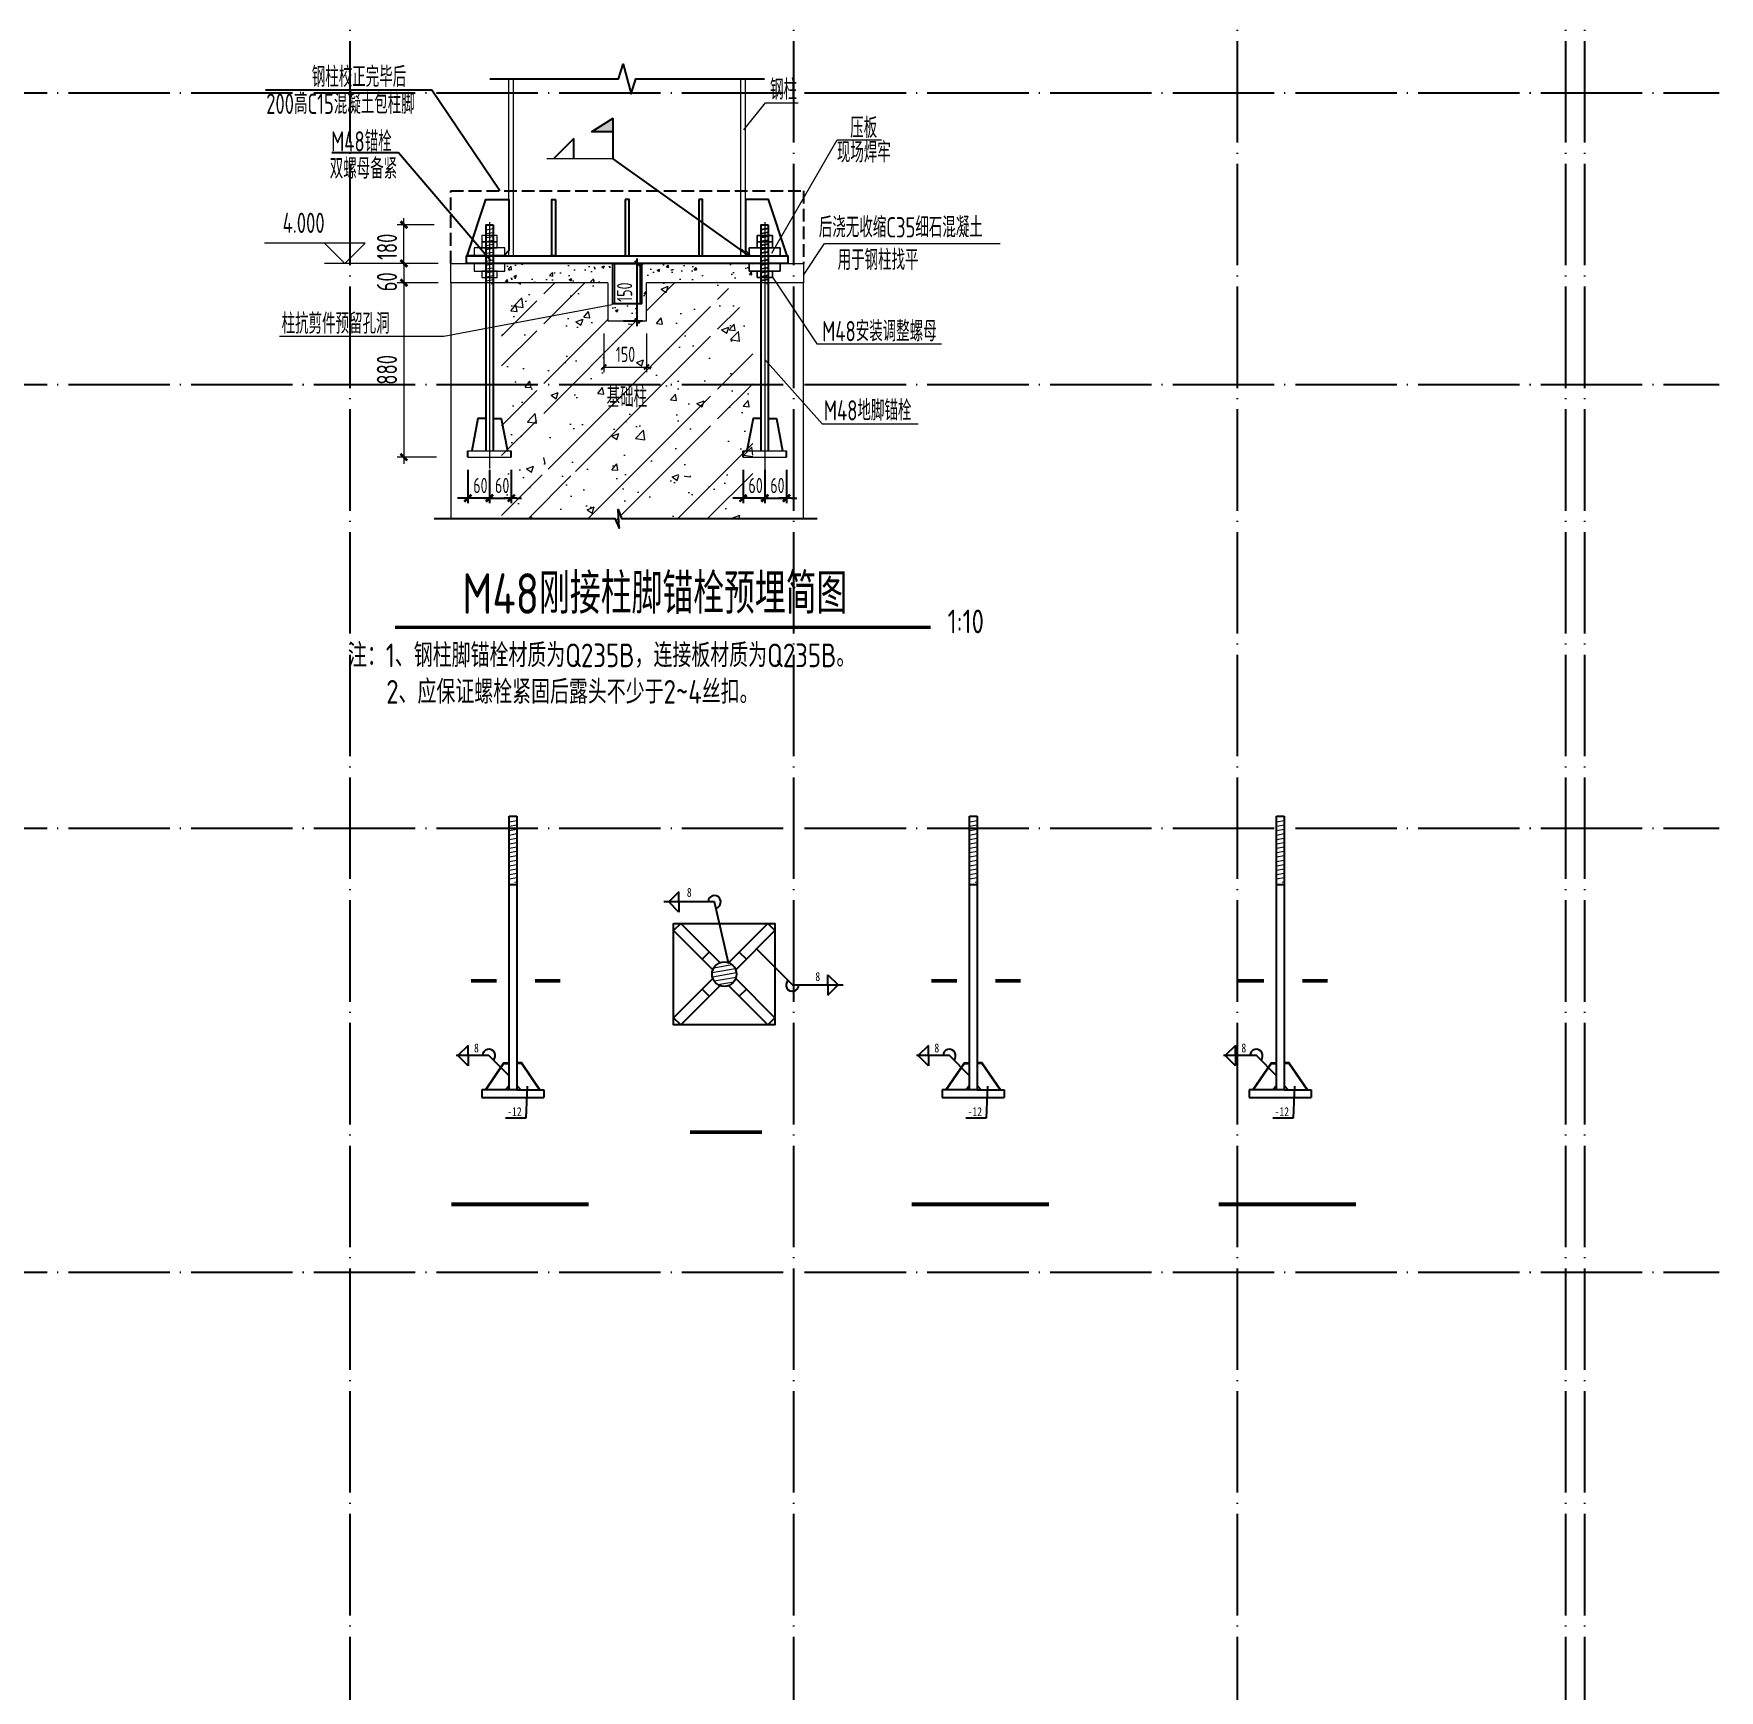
# Model space of a CAD drawing. Extents: x 69728788 to 150676229, y 15322671 to 43663798.
# Drawn here: x 75199006 to 75232251, y 20583417 to 20616079 of the extents above; entities that cross this region are included whole.
import ezdxf
from ezdxf.enums import TextEntityAlignment as Align

# ---------------------------------------------------------------- set-up
doc = ezdxf.new("R2010")
doc.units = 0
doc.header["$LTSCALE"] = 1000
doc.header["$MEASUREMENT"] = 0
for name, pattern in [('DASH', [0.35, 0.25, -0.1]), ('DOTE', [2.42, 2, -0.2, 0.02, -0.2]), ('HIDDEN', [0.375, 0.25, -0.125])]:
    doc.linetypes.add(name, pattern=pattern)
doc.layers.get('0').update_dxf_attribs({"linetype": 'CONTINUOUS'})
doc.layers.get('DEFPOINTS').update_dxf_attribs({"linetype": 'CONTINUOUS'})
for name, color, linetype in [('A-1', 1, 'CONTINUOUS'), ('AXIS', 3, 'CONTINUOUS'), ('BOLT', 2, 'CONTINUOUS'), ('COLU', 7, 'CONTINUOUS'), ('DIM', 3, 'CONTINUOUS'), ('DIM_SYMB', 3, 'CONTINUOUS'), ('DOTE', 251, 'DOTE'), ('NUM', 7, 'CONTINUOUS'), ('TEXT', 7, 'CONTINUOUS'), ('THIN', 7, 'CONTINUOUS'), ('WALL', 4, 'CONTINUOUS'), ('WELD', 7, 'CONTINUOUS'), ('吊车', 6, 'CONTINUOUS'), ('引线', 254, 'CONTINUOUS'), ('焊缝标注', 253, 'CONTINUOUS'), ('虚线', 5, 'HIDDEN'), ('钢板', 4, 'CONTINUOUS'), ('钢柱', 3, 'CONTINUOUS')]:
    doc.layers.add(name, color=color, linetype=linetype)
for name, color, linetype, lineweight in [('加强板', 3, 'CONTINUOUS', 20), ('基础堆坡', 40, 'CONTINUOUS', 25), ('填满-深', 8, 'CONTINUOUS', 5), ('层116', 1, 'CONTINUOUS', 35), ('砼柱', 7, 'CONTINUOUS', 20)]:
    doc.layers.add(name, color=color, linetype=linetype, lineweight=lineweight)
doc.styles.add('TSSD_Dimension', font='Tssdeng.shx', dxfattribs={"width": 0.7, "bigfont": 'hztxt.shx'})
doc.styles.add('TSSD_Label', font='tssdeng.shx', dxfattribs={"width": 0.6, "bigfont": 'hztxt.shx'})
doc.styles.add('TSSD_NORM', font='Tssdeng.shx', dxfattribs={"width": 0.65, "bigfont": 'hztxt.shx'})
doc.styles.add('TSSD_Rein', font='atssdeng.shx', dxfattribs={"width": 0.7, "bigfont": 'atssdchn.shx'})
doc.styles.add('宋体', font='', dxfattribs={"width": 0.8})
doc.styles.get('宋体').set_extended_font_data('SimSun')
doc.dimstyles.new('TSSD_20_100', dxfattribs={"dimtxt": 300, "dimasz": 100, "dimexe": 100, "dimexo": 250, "dimgap": 100, "dimtad": 1, "dimdec": 0, "dimlfac": 0.2, "dimzin": 0, "dimdsep": 46, "dimtxsty": 'TSSD_Dimension', "dimblk": 'ARCHTICK', "dimcen": 0, "dimdle": 100, "dimclrt": 7, "dimadec": 0, "dimazin": 0, "dimtfac": 1, "dimtdec": 0, "dimtix": 1, "dimtmove": 2, "dimatfit": 3, "dimfxl": 1, "dimtolj": 1, "dimtzin": 0, "dimarcsym": 0})
doc.dimstyles.new('TSSD_LEADER_STYLE_200.0', dxfattribs={"dimtxt": 0.18, "dimasz": 200, "dimexe": 0.18, "dimexo": 0.0625, "dimgap": 0.09, "dimtad": 0, "dimtih": 1, "dimtoh": 1, "dimdec": 4, "dimzin": 0, "dimdsep": 46, "dimtxsty": 'Standard', "dimcen": 0.09, "dimadec": 0, "dimazin": 0, "dimtfac": 1, "dimtdec": 4, "dimtofl": 0, "dimtmove": 0, "dimatfit": 3, "dimfxl": 1, "dimtolj": 1, "dimtzin": 0, "dimarcsym": 0})
pattern_1 = [(10, (75497575.09, 20412080.09), (-13.230337, 75.032972), [])]

# ---------------------------------------------------------------- blocks, each defined once
blk = doc.blocks.new('_ArchTick')
at = {"color": 0, "linetype": 'ByBlock', "const_width": 0.4}
blk.add_lwpolyline([(-0.5, -0.5), (0.5, 0.5)], dxfattribs=at)
blk = doc.blocks.new('*D2161')
at = {"layer": 'DEFPOINTS', "color": 0}
for p in [(75210386, 20611550), (75210910, 20611550), (75210391, 20610416)]:
    blk.add_point(p, dxfattribs=at)
at = {"layer": 'DIM', "color": 0, "lineweight": -2}
for p, q in [((75210910, 20610316), (75210910, 20611650)), ((75210636, 20611550), (75211010, 20611550)), ((75210641, 20610416), (75211010, 20610416))]:
    blk.add_line(p, q, dxfattribs=at)
at = {"layer": 'DIM', "color": 0, "lineweight": -2, "xscale": 100, "yscale": 100, "zscale": 100}
for p, rotation in [((75210910, 20611550), 90), ((75210910, 20610416), 270)]:
    blk.add_blockref('_ArchTick', p, dxfattribs=dict(at, rotation=rotation))
at = {"layer": 'DIM', "color": 7, "lineweight": 5, "insert": (75210660, 20610983), "char_height": 300, "attachment_point": 5, "rotation": 90, "style": 'TSSD_Dimension'}
blk.add_mtext('\\A1;150', dxfattribs=at)
blk = doc.blocks.new('_WELD001')
at = {"linetype": 'ByBlock'}
h = blk.add_hatch(color=0, dxfattribs=at)
h.paths.add_polyline_path([(0.8, 1), (0, 1.5), (0, 1)])
edge = h.paths.add_edge_path()
edge.add_line((0, 0), (0, 1.5))
at = {"color": 0, "linetype": 'ByBlock'}
for p, q in [((0, 0), (0, 1.5)), ((0.8, 1), (0, 1.5)), ((0, 1), (0.8, 1))]:
    blk.add_line(p, q, dxfattribs=at)
blk = doc.blocks.new('_WELD004')
at = {"color": 0, "linetype": 'ByBlock'}
for p, q in [((0, 1), (1, 0)), ((0, 0), (0, 1))]:
    blk.add_line(p, q, dxfattribs=at)
blk = doc.blocks.new('_tsdbk')
blk.add_line((-1, 0), (1.5, 0))
at = {"const_width": 0.5}
blk.add_lwpolyline([(-0.7, -0.7), (0.7, 0.7)], dxfattribs=at)

msp = doc.modelspace()

# ---------------------------------------------------------------- hatches: boundary and pattern name
at = {"layer": '填满-深'}
h = msp.add_hatch(dxfattribs=at)
h.set_pattern_fill('_USER', color=256, scale=76.190476, angle=10, style=0, pattern_type=0)
h.set_pattern_definition(pattern_1)
h.paths.add_polyline_path([(75207927.8, 20612292.5), (75208064.9, 20612292.5), (75208064.9, 20611149.7), (75207927.8, 20611149.7)])
h = msp.add_hatch(dxfattribs=at)
h.set_pattern_fill('_USER', color=256, scale=76.190476, angle=10, style=0, pattern_type=0)
h.set_pattern_definition(pattern_1)
h.paths.add_polyline_path([(75207927.8, 20612292.5), (75208064.9, 20612292.5), (75208064.9, 20611149.7), (75207927.8, 20611149.7)])
h = msp.add_hatch(dxfattribs=at)
h.set_pattern_fill('_USER', color=256, scale=76.190476, angle=10, style=0, pattern_type=0)
h.set_pattern_definition([(10, (75503003.66, 20412092.05), (-13.230337, 75.032972), [])])
h.paths.add_polyline_path([(75213356.4, 20612304.5), (75213493.5, 20612304.5), (75213493.5, 20611161.6), (75213356.4, 20611161.6)])
h = msp.add_hatch(dxfattribs=at)
h.set_pattern_fill('_USER', color=256, scale=76.190476, angle=10, style=0, pattern_type=0)
h.set_pattern_definition([(10, (75503003.66, 20412080.09), (-13.230337, 75.032972), [])])
h.paths.add_polyline_path([(75213356.4, 20612292.5), (75213493.5, 20612292.5), (75213493.5, 20611149.7), (75213356.4, 20611149.7)])
h = msp.add_hatch(dxfattribs=at)
h.set_pattern_fill('AR-CONC', color=256, scale=76.190476, style=0)
h.set_pattern_definition([(50, (75010726.5, 20580546.9), (546.4839, -47.81115), [57.1429, -628.5714]), (355, (75010726.5, 20580546.9), (-105.7153, 573.0988), [45.7143, -502.8571]), (100.4514, (75010772.04, 20580542.93), (440.769, 525.2873), [48.564, -534.2035]), (46.1842, (75010726.5, 20580699.3), (813.136, -126.1097), [85.7143, -942.857]), (96.6356, (75010794.26, 20580688.8), (712.124, 742.185), [72.846, -801.305]), (351.1842, (75010726.5, 20580699.3), (712.1234, 742.1856), [68.5714, -754.2857]), (21, (75010802.7, 20580661.2), (454.7863, -306.75725), [57.1429, -628.5714]), (326, (75010802.7, 20580661.2), (185.3831, 552.4953), [45.7143, -502.8571]), (71.4514, (75010840.6, 20580635.64), (640.1696, 245.7375), [48.564, -534.2035]), (37.5, (75010726.5, 20580546.91), (9.26465, 253.63341), [0, -496.7619, 0, -510.4762, 0, -504.7619]), (7.5, (75010726.5, 20580546.91), (200.43393, 300.50416), [0, -291.0476, 0, -485.33333, 0, -192.38095]), (327.5, (75010556.6, 20580546.91), (406.72186, -17.18466), [0, -190.4762, 0, -594.2857, 0, -788.57143]), (317.5, (75010480.4, 20580546.9), (444.3323, 76.27046), [0, -247.61905, 0, -394.6667, 0, -560])])
h.paths.add_polyline_path([(75208927.8, 20611275.7), (75208844, 20611275.7), (75208844, 20611397.6), (75208691.6, 20611397.6), (75208691.6, 20611550), (75208234.5, 20611550), (75208234.5, 20611169), (75208927.8, 20611169)])
h.paths.add_polyline_path([(75210427.2, 20611550), (75209301.1, 20611550), (75209301.1, 20611397.6), (75209148.7, 20611397.6), (75209148.7, 20611275.7), (75209064.9, 20611275.7), (75209064.9, 20611169), (75210329.7, 20611169), (75210329.7, 20610552.8), (75210710.6, 20610552.8), (75210710.6, 20610886.9), (75210427.2, 20610886.9)])
h.paths.add_polyline_path([(75212120.2, 20611550), (75210994.1, 20611550), (75210994.1, 20610886.9), (75210710.6, 20610886.9), (75210710.6, 20610552.8), (75211091.6, 20610552.8), (75211091.6, 20611169), (75212356.4, 20611169), (75212356.4, 20611275.7), (75212272.5, 20611275.7), (75212272.5, 20611397.6), (75212120.2, 20611397.6)])
h.paths.add_polyline_path([(75213186.8, 20611550), (75212729.7, 20611550), (75212729.7, 20611397.6), (75212666.2, 20611397.6), (75212926.3, 20611169), (75213186.8, 20611169)])
h.paths.add_polyline_path([(75211196.5, 20611047.8), (75211196.5, 20611389.1), (75211446.5, 20611389.1), (75211446.5, 20611047.8)], flags=25)
h = msp.add_hatch(dxfattribs=at)
h.set_pattern_fill('ANSI32', color=256, scale=3333.333333, style=0)
h.set_pattern_definition([(45, (75010726.5, 20580546.9), (-883.8835, 883.8835), []), (45, (75011315.8, 20580546.9), (-883.8835, 883.8835), [])])
h.paths.add_polyline_path([(75212356.4, 20611169), (75211091.6, 20611169), (75211091.6, 20610416.2), (75210710.6, 20610416.2), (75210710.6, 20606519.7), (75213186.8, 20606519.7), (75213186.8, 20610238.3), (75212641.7, 20611169), (75212493.5, 20611169), (75212493.5, 20607550, -0.4142136), (75212303, 20607359.5), (75211731.6, 20607359.5), (75211731.6, 20607496.6), (75212318.3, 20607496.6, 0.4142136), (75212356.4, 20607534.7)])
h.paths.add_polyline_path([(75209064.9, 20607534.7, 0.4142136), (75209103, 20607496.6), (75209689.7, 20607496.6), (75209689.7, 20607359.5), (75209118.3, 20607359.5, -0.4142136), (75208927.8, 20607550), (75208927.8, 20611169), (75208234.5, 20611169), (75208234.5, 20606519.7), (75210466.9, 20606519.7), (75210552.2, 20606327.8), (75210535, 20606697.8), (75210602, 20606519.7), (75210710.6, 20606519.7), (75210710.6, 20610416.2), (75210329.7, 20610416.2), (75210329.7, 20611169), (75209064.9, 20611169)])
h.paths.add_polyline_path([(75210330.9, 20609013.5), (75211042.9, 20609013.5), (75211042.9, 20609406), (75210330.9, 20609406)], flags=9)
h = msp.add_hatch(dxfattribs=at)
h.set_pattern_fill('AR-CONC', color=256, scale=200, style=0)
h.set_pattern_definition([(50, (75010726.5, 20580546.9), (1434.5204, -125.504), [150, -1650]), (355, (75010726.5, 20580546.9), (-277.503, 1504.384), [120, -1320]), (100.4514, (75010846, 20580536.5), (1157.019, 1378.879), [127.48, -1402.284]), (46.1842, (75010726.5, 20580947), (2134.482, -331.038), [225, -2475]), (96.6356, (75010904.4, 20580919.3), (1869.325, 1948.236), [191.22, -2103.426]), (351.1842, (75010726.5, 20580947), (1869.324, 1948.237), [180, -1980]), (21, (75010926.5, 20580846.9), (1193.814, -805.238), [150, -1650]), (326, (75010926.5, 20580846.9), (486.631, 1450.3), [120, -1320]), (71.4514, (75011026, 20580779.8), (1680.445, 645.061), [127.48, -1402.284]), (37.5, (75010726.5, 20580546.9), (24.3197, 665.7877), [0, -1304, 0, -1340, 0, -1325]), (7.5, (75010726.5, 20580546.9), (526.139, 788.8234), [0, -764, 0, -1274, 0, -505]), (327.5, (75010280.5, 20580546.9), (1067.6449, -45.1097), [0, -500, 0, -1560, 0, -2070]), (317.5, (75010080.5, 20580546.9), (1166.3723, 200.21), [0, -650, 0, -1036, 0, -1470])])
h.paths.add_polyline_path([(75210710.6, 20606519.7), (75213186.8, 20606519.7), (75213186.8, 20610238.3), (75212641.7, 20611169), (75212493.5, 20611169), (75212493.5, 20607550, -0.4142136), (75212303, 20607359.5), (75211731.6, 20607359.5), (75211731.6, 20607496.6), (75212318.3, 20607496.6, 0.4142136), (75212356.4, 20607534.7), (75212356.4, 20611169), (75211091.6, 20611169), (75211091.6, 20610359.5), (75210710.6, 20610359.5)])
h.paths.add_polyline_path([(75209064.9, 20607534.7, 0.4142136), (75209103, 20607496.6), (75209689.7, 20607496.6), (75209689.7, 20607359.5), (75209118.3, 20607359.5, -0.4142136), (75208927.8, 20607550), (75208927.8, 20610269.6), (75208234.5, 20610107.4), (75208234.5, 20606519.7), (75210466.9, 20606519.7), (75210552.2, 20606327.8), (75210535, 20606697.8), (75210602, 20606519.7), (75210710.6, 20606519.7), (75210710.6, 20610359.5), (75210329.7, 20610359.5), (75210329.7, 20610597.6), (75209064.9, 20610301.7)])
h.paths.add_polyline_path([(75208996.4, 20610285.7), (75209064.9, 20610301.7), (75209064.9, 20611169), (75208996.4, 20611169)])
h.paths.add_polyline_path([(75208927.8, 20610269.6), (75208927.8, 20611169), (75208234.5, 20611169), (75208234.5, 20610107.4)])
h.paths.add_polyline_path([(75213186.8, 20610238.3), (75213186.8, 20610940.1), (75212926.3, 20611169), (75212641.7, 20611169)], flags=16)
h.paths.add_polyline_path([(75209064.9, 20611169), (75209064.9, 20610301.7), (75210329.7, 20610597.6), (75210329.7, 20611169)])
h.paths.add_polyline_path([(75210326.7, 20609000), (75211116.2, 20609000), (75211116.2, 20609448.5), (75210326.7, 20609448.5)], flags=9)
h = msp.add_hatch(dxfattribs=at)
h.set_pattern_fill('_USER', color=256, scale=85.333333, angle=10, style=0, pattern_type=0)
h.set_pattern_definition([(10, (75532785.205, 20376389.49), (-14.817978, 84.036928), [])])
h.paths.add_polyline_path([(75208380.2, 20600627.4), (75208533.8, 20600627.4), (75208533.8, 20599347.4), (75208380.2, 20599347.4)])
h = msp.add_hatch(dxfattribs=at)
h.set_pattern_fill('_USER', color=256, scale=85.333333, angle=10, style=0, pattern_type=0)
h.set_pattern_definition([(10, (75541865.08, 20376389.49), (-14.817978, 84.036928), [])])
h.paths.add_polyline_path([(75217460.1, 20600627.4), (75217613.7, 20600627.4), (75217613.7, 20599347.4), (75217460.1, 20599347.4)])
h = msp.add_hatch(dxfattribs=at)
h.set_pattern_fill('_USER', color=256, scale=85.333333, angle=10, style=0, pattern_type=0)
h.set_pattern_definition([(10, (75547919.815, 20376389.49), (-14.817978, 84.036928), [])])
h.paths.add_polyline_path([(75223514.8, 20600627.4), (75223668.4, 20600627.4), (75223668.4, 20599347.4), (75223514.8, 20599347.4)])
h = msp.add_hatch(dxfattribs=at)
h.set_pattern_fill('_USER', color=256, scale=85.333333, angle=10, style=0, pattern_type=0)
h.set_pattern_definition([(10, (74936276.87, 21017918.675), (-14.817978, 84.036928), [])])
h.paths.add_polyline_path([(75212867.3, 20597536.4, 1), (75212385.1, 20597536.4, 1)])
at = {"layer": '焊缝标注'}
for points in [[(75213264.7, 20598033.4), (75213324.5, 20597951.9), (75213345.8, 20597973.1), (75213264.7, 20598033.4)], [(75212710.6, 20597762.2), (75212702.5, 20597863), (75212673.3, 20597856.2), (75212710.6, 20597762.2)], [(75208380.2, 20595534.3), (75208320.3, 20595615.7), (75208299.1, 20595594.6), (75208380.2, 20595534.3)], [(75217460.1, 20595534.3), (75217400.2, 20595615.7), (75217379, 20595594.6), (75217460.1, 20595534.3)], [(75223514.8, 20595534.3), (75223455, 20595615.7), (75223433.7, 20595594.6), (75223514.8, 20595534.3)]]:
    msp.add_hatch(color=9, dxfattribs=at).paths.add_polyline_path(points)

# ---------------------------------------------------------------- linework, layer by layer
msp.add_circle((75213729.7, 20611702.4, 64), 1)
at = {"layer": 'A-1', "lineweight": 5}
msp.add_line((75213145.6, 20611702.4, 64), (75213044, 20611803.9, 64), dxfattribs=at)
at = {"layer": 'AXIS', "linetype": 'ByBlock', "lineweight": 5}
for p, q in [((75207996.4, 20612365.7, 64), (75207996.4, 20607504.3, 64)), ((75213424.9, 20612365.7, 64), (75213424.9, 20607208.6, 64))]:
    msp.add_line(p, q, dxfattribs=at)
at = {"layer": 'BOLT', "color": 0}
for p, q in [((75208380.2, 20595256), (75208380.2, 20600649.1)), ((75208380.2, 20600649.1), (75208533.8, 20600649.1)), ((75208533.8, 20600649.1), (75208533.8, 20595256)), ((75217460.1, 20595256), (75217460.1, 20600649.1)), ((75217460.1, 20600649.1), (75217613.7, 20600649.1)), ((75217613.7, 20600649.1), (75217613.7, 20595256)), ((75223514.8, 20595256), (75223514.8, 20600649.1)), ((75223514.8, 20600649.1), (75223668.4, 20600649.1)), ((75223668.4, 20600649.1), (75223668.4, 20595256)), ((75208380.2, 20599302.5), (75208533.8, 20599302.5)), ((75217460.1, 20599302.5), (75217613.7, 20599302.5)), ((75223514.8, 20599302.5), (75223668.4, 20599302.5)), ((75208533.8, 20595256), (75207845.9, 20595256)), ((75207845.9, 20595256), (75207845.9, 20595102.4)), ((75207845.9, 20595102.4), (75209068.1, 20595102.4)), ((75208533.8, 20595256), (75209068.1, 20595256)), ((75209068.1, 20595256), (75209068.1, 20595102.4)), ((75217613.7, 20595256), (75216925.8, 20595256)), ((75216925.8, 20595256), (75216925.8, 20595102.4)), ((75216925.8, 20595102.4), (75218148, 20595102.4)), ((75217613.7, 20595256), (75218148, 20595256)), ((75218148, 20595256), (75218148, 20595102.4)), ((75223668.4, 20595256), (75222980.5, 20595256)), ((75222980.5, 20595256), (75222980.5, 20595102.4)), ((75222980.5, 20595102.4), (75224202.7, 20595102.4)), ((75223668.4, 20595256), (75224202.7, 20595256)), ((75224202.7, 20595256), (75224202.7, 20595102.4))]:
    msp.add_line(p, q, dxfattribs=at)
at = {"layer": 'BOLT', "color": 0, "elevation": 64}
for points in [[(75207927.8, 20607853.4), (75207927.8, 20612311.9), (75208064.9, 20612311.9)], [(75208064.9, 20612311.9), (75208064.9, 20607853.4)], [(75213356.4, 20607853.4), (75213356.4, 20612311.9), (75213493.5, 20612311.9)], [(75213493.5, 20612311.9), (75213493.5, 20607853.4)], [(75212995.4, 20607729.9), (75212995.4, 20607853.4)], [(75213854.5, 20607729.9), (75213854.5, 20607853.4)]]:
    msp.add_lwpolyline(points, dxfattribs=at)
at = {"layer": 'BOLT', "color": 0}
for points in [[(75207566.8, 20607729.9), (75207566.8, 20607853.4)], [(75208425.9, 20607729.9), (75208425.9, 20607853.4)]]:
    msp.add_lwpolyline(points, dxfattribs=at)
at = {"layer": 'COLU', "lineweight": 5}
for p, q in [((75207566.8, 20607853.4), (75208425.9, 20607853.4)), ((75207566.8, 20607729.9), (75208425.9, 20607729.9)), ((75212995.4, 20607853.4, 64), (75213854.5, 20607853.4, 64)), ((75212995.4, 20607729.9, 64), (75213854.5, 20607729.9, 64))]:
    msp.add_line(p, q, dxfattribs=at)
at = {"layer": 'DIM', "lineweight": 5}
for p, q in [((75206901.1, 20612311.9, 64), (75206173.5, 20612311.9, 64)), ((75206306.8, 20612311.9, 64), (75206306.8, 20612445.2, 64)), ((75206306.8, 20611550, 64), (75206306.8, 20612311.9, 64)), ((75206306.8, 20611550, 64), (75206306.8, 20611650, 64)), ((75206901.1, 20611550, 64), (75206173.5, 20611550, 64)), ((75206984.5, 20611550, 64), (75206206.8, 20611550, 64)), ((75206306.8, 20611550, 64), (75206306.8, 20611416.6, 64)), ((75206306.8, 20611550, 64), (75206306.8, 20611169, 64)), ((75206306.8, 20611302.4, 64), (75206306.8, 20607596.6, 64)), ((75209841, 20611550, 64), (75209062, 20611550, 64)), ((75206901.1, 20611169, 64), (75206173.5, 20611169, 64)), ((75206984.5, 20611169, 64), (75206206.8, 20611169, 64)), ((75206306.8, 20611169, 64), (75206306.8, 20611069, 64)), ((75209841, 20611169, 64), (75209062, 20611169, 64)), ((75206952.5, 20607729.9, 64), (75206173.5, 20607729.9, 64))]:
    msp.add_line(p, q, dxfattribs=at)
at = {"layer": 'DIM', "lineweight": 9}
for p, q in [((75210248.9, 20610166.2), (75210248.9, 20609406.6)), ((75211091.6, 20610166.2), (75211091.6, 20609406.6)), ((75210248.9, 20609506.6), (75211191.6, 20609506.6))]:
    msp.add_line(p, q, dxfattribs=at)
at = {"layer": 'DIM'}
for p, q in [((75207566.8, 20607479.9), (75207566.8, 20606821.8)), ((75207996.4, 20607479.9, 64), (75207996.4, 20606821.8, 64)), ((75207996.4, 20607479.9, 64), (75207996.4, 20606821.8, 64)), ((75208425.9, 20607479.9), (75208425.9, 20606821.8)), ((75212995.4, 20607479.9), (75212995.4, 20606821.8)), ((75213424.9, 20607479.9, 64), (75213424.9, 20606821.8, 64)), ((75213424.9, 20607479.9, 64), (75213424.9, 20606821.8, 64)), ((75213854.5, 20607479.9), (75213854.5, 20606821.8)), ((75207466.8, 20606921.8), (75207366.8, 20606921.8)), ((75208064.9, 20606921.8), (75207566.8, 20606921.8)), ((75207927.8, 20606921.8), (75208425.9, 20606921.8)), ((75208525.9, 20606921.8), (75208625.9, 20606921.8)), ((75212895.4, 20606921.8), (75212795.4, 20606921.8)), ((75213493.5, 20606921.8), (75212995.4, 20606921.8)), ((75213356.4, 20606921.8), (75213854.5, 20606921.8)), ((75213954.5, 20606921.8), (75214054.5, 20606921.8))]:
    msp.add_line(p, q, dxfattribs=at)
at = {"layer": 'DIM_SYMB', "const_width": 75}
for points in [[(75207632.7, 20597403), (75208136.8, 20597403)], [(75208890.5, 20597403), (75209394.6, 20597403)], [(75216712.6, 20597403), (75217216.7, 20597403)], [(75217970.4, 20597403), (75218474.5, 20597403)], [(75222767.3, 20597403), (75223271.4, 20597403)], [(75224025.1, 20597403), (75224529.2, 20597403)], [(75211949.2, 20594420.7), (75213372.2, 20594420.7)], [(75207244.1, 20592998), (75209949.4, 20592998)], [(75216323.9, 20592998), (75219029.3, 20592998)], [(75222378.7, 20592998), (75225084, 20592998)]]:
    msp.add_lwpolyline(points, dxfattribs=at)
at = {"layer": 'DOTE'}
for p, q in [((75205250.5, 20538913.5), (75205250.5, 20632913.5)), ((75214000.5, 20538913.5), (75214000.5, 20632913.5)), ((75222750.5, 20538913.5), (75222750.5, 20632913.5)), ((75229225.5, 20538913.5), (75229225.5, 20632913.5)), ((75229600.5, 20538913.5), (75229600.5, 20632913.5)), ((75122250.5, 20614913.5), (75232250.5, 20614913.5)), ((75122250.5, 20609163.5), (75232250.5, 20609163.5)), ((75122250.5, 20600413.5), (75232250.5, 20600413.5)), ((75122250.5, 20591663.5), (75232250.5, 20591663.5))]:
    msp.add_line(p, q, dxfattribs=at)
at = {"layer": 'NUM', "const_width": 66.7, "elevation": 64}
msp.add_lwpolyline([(75216694.9, 20604374.4), (75206128.7, 20604374.4)], dxfattribs=at)
at = {"layer": 'TEXT', "lineweight": 9, "elevation": 64}
for points in [[(75213013.3, 20614184.8), (75213439.9, 20614713.5), (75214084.3, 20614713.5)], [(75213561.2, 20611750.4), (75214850.6, 20613984.3), (75215727.4, 20613984.3)], [(75214186.8, 20611320.1), (75214601.1, 20611944.1), (75218069.7, 20611944.1)], [(75213564.7, 20611300.6), (75214454.2, 20609966.2), (75216909.2, 20609966.2)], [(75210415.9, 20610734.3), (75207097.5, 20610107.9), (75203853.4, 20610107.9)], [(75213424.9, 20609652.8), (75214557, 20608386.7), (75216449.1, 20608386.7)]]:
    msp.add_lwpolyline(points, dxfattribs=at)
at = {"layer": 'THIN', "lineweight": 5}
for p, q in [((75204743.9, 20611950, 64), (75203559.2, 20611950, 64)), ((75205143.9, 20611550, 64), (75204743.9, 20611950, 64)), ((75205543.9, 20611950, 64), (75204743.9, 20611950, 64)), ((75205143.9, 20611550, 64), (75205543.9, 20611950, 64)), ((75206306.8, 20611550, 64), (75204743.9, 20611550, 64)), ((75205143.9, 20611550, 64), (75205143.9, 20611550, 64))]:
    msp.add_line(p, q, dxfattribs=at)
at = {"layer": 'THIN'}
msp.add_lwpolyline([(75208004, 20615186.8), (75210537.3, 20615186.8), (75210630.6, 20615480.2), (75210790.6, 20614893.5), (75210884, 20615186.8), (75213417.3, 20615186.8)], dxfattribs=at)
at = {"layer": 'WELD', "lineweight": 5}
msp.add_line((75210432.1, 20613612.1, 128), (75209124.3, 20613612.1, 128), dxfattribs=at)
at = {"layer": '加强板', "elevation": 64}
for points in [[(75208148.7, 20612098.6), (75207844, 20612098.6), (75207844, 20611976.6), (75208148.7, 20611976.6)], [(75208148.7, 20612098.6), (75207844, 20612098.6), (75207844, 20611976.6), (75208148.7, 20611976.6)], [(75208148.7, 20611976.6), (75207844, 20611976.6), (75207844, 20611854.7), (75208148.7, 20611854.7)], [(75208148.7, 20611976.6), (75207844, 20611976.6), (75207844, 20611854.7), (75208148.7, 20611854.7)], [(75213272.5, 20612098.6), (75213577.3, 20612098.6), (75213577.3, 20611976.6), (75213272.5, 20611976.6)], [(75213577.3, 20612098.6), (75213272.5, 20612098.6), (75213272.5, 20611976.6), (75213577.3, 20611976.6)], [(75213272.5, 20611976.6), (75213577.3, 20611976.6), (75213577.3, 20611854.7), (75213272.5, 20611854.7)], [(75213577.3, 20611976.6), (75213272.5, 20611976.6), (75213272.5, 20611854.7), (75213577.3, 20611854.7)], [(75208301.1, 20611854.7), (75207691.6, 20611854.7), (75207691.6, 20611702.4), (75208301.1, 20611702.4)], [(75208301.1, 20611854.7), (75207691.6, 20611854.7), (75207691.6, 20611702.4), (75208301.1, 20611702.4)], [(75213120.2, 20611854.7), (75213729.7, 20611854.7), (75213729.7, 20611702.4), (75213120.2, 20611702.4)], [(75213729.7, 20611854.7), (75213120.2, 20611854.7), (75213120.2, 20611702.4), (75213729.7, 20611702.4)], [(75208301.1, 20611550), (75207691.6, 20611550), (75207691.6, 20611397.6), (75208301.1, 20611397.6)], [(75208301.1, 20611550), (75207691.6, 20611550), (75207691.6, 20611397.6), (75208301.1, 20611397.6)], [(75208148.7, 20611397.6), (75207844, 20611397.6), (75207844, 20611275.7), (75208148.7, 20611275.7)], [(75208148.7, 20611397.6), (75207844, 20611397.6), (75207844, 20611275.7), (75208148.7, 20611275.7)], [(75213120.2, 20611550), (75213729.7, 20611550), (75213729.7, 20611397.6), (75213120.2, 20611397.6)], [(75213729.7, 20611550), (75213120.2, 20611550), (75213120.2, 20611397.6), (75213729.7, 20611397.6)], [(75213272.5, 20611397.6), (75213577.3, 20611397.6), (75213577.3, 20611275.7), (75213272.5, 20611275.7)], [(75213577.3, 20611397.6), (75213272.5, 20611397.6), (75213272.5, 20611275.7), (75213577.3, 20611275.7)]]:
    msp.add_lwpolyline(points, close=True, dxfattribs=at)
at = {"layer": '吊车'}
for p, q in [((75208380.2, 20595340.2), (75208302.5, 20595256)), ((75208533.8, 20595340.2), (75208611.5, 20595256)), ((75217460.1, 20595340.2), (75217382.4, 20595256)), ((75217613.7, 20595340.2), (75217691.4, 20595256)), ((75223514.8, 20595340.2), (75223437.2, 20595256)), ((75223668.4, 20595340.2), (75223746.1, 20595256))]:
    msp.add_line(p, q, dxfattribs=at)
for points, elevation in [([(75207927.8, 20608489.5), (75207765.6, 20608489.5), (75207644, 20607853.4)], 64), ([(75208064.9, 20608489.5), (75208227.1, 20608489.5), (75208348.7, 20607853.4)], 64), ([(75213356.4, 20608489.5), (75213194.2, 20608489.5), (75213072.6, 20607853.4)], 128), ([(75213493.5, 20608489.5), (75213655.7, 20608489.5), (75213777.3, 20607853.4)], 128)]:
    msp.add_lwpolyline(points, dxfattribs=dict(at, elevation=elevation))
msp.add_lwpolyline([(75211626.2, 20598536.4), (75213626.2, 20598536.4), (75213626.2, 20596536.4), (75211626.2, 20596536.4)], close=True, dxfattribs=at)
msp.add_circle((75212626.2, 20597536.4), 241.1, dxfattribs=at)
at = {"layer": '基础堆坡'}
for p, q in [((75211767.6, 20598536.4), (75211626.2, 20598395)), ((75212400.4, 20597620.8), (75211626.2, 20598395)), ((75212541.8, 20597762.2), (75211767.6, 20598536.4)), ((75212710.6, 20597762.2), (75213484.8, 20598536.4)), ((75212852.1, 20597620.8), (75213626.2, 20598395)), ((75213484.8, 20598536.4), (75213626.2, 20598395)), ((75212330.8, 20597973.3), (75212189.4, 20597831.8)), ((75212921.6, 20597973.3), (75213063.1, 20597831.8)), ((75212400.4, 20597452), (75211626.2, 20596677.8)), ((75212541.8, 20597310.6), (75211767.6, 20596536.4)), ((75212710.6, 20597310.6), (75213484.8, 20596536.4)), ((75212852.1, 20597452), (75213626.2, 20596677.8)), ((75212330.8, 20597099.6), (75212189.4, 20597241)), ((75212921.6, 20597099.6), (75213063.1, 20597241)), ((75211767.6, 20596536.4), (75211626.2, 20596677.8)), ((75213484.8, 20596536.4), (75213626.2, 20596677.8))]:
    msp.add_line(p, q, dxfattribs=at)
at = {"layer": '层116'}
for points in [[(75207922.8, 20595256), (75208281.5, 20595782.8), (75208380.2, 20595782.8)], [(75208991.3, 20595256), (75208632.6, 20595782.8), (75208533.8, 20595782.8)], [(75217002.6, 20595256), (75217361.3, 20595782.8), (75217460.1, 20595782.8)], [(75218071.2, 20595256), (75217712.5, 20595782.8), (75217613.7, 20595782.8)], [(75223057.4, 20595256), (75223416.1, 20595782.8), (75223514.8, 20595782.8)], [(75224125.9, 20595256), (75223767.2, 20595782.8), (75223668.4, 20595782.8)]]:
    msp.add_lwpolyline(points, dxfattribs=at)
at = {"layer": '引线', "elevation": 64}
for points in [[(75208201.3, 20612978.6), (75206858.7, 20614968.3), (75203579, 20614968.3)], [(75208018, 20611606.2), (75206203.6, 20613731.2), (75204885.1, 20613731.2)], [(75206906.5, 20606519.7), (75210466.9, 20606519.7), (75210552.2, 20606327.8), (75210535, 20606697.8), (75210602, 20606519.7), (75214455.6, 20606519.7)]]:
    msp.add_lwpolyline(points, dxfattribs=at)
at = {"layer": '焊缝标注', "color": 9}
for p, q in [((75212432.6, 20598960), (75211432.6, 20598960)), ((75211732.6, 20599160), (75211532.6, 20598960)), ((75211732.6, 20598760), (75211532.6, 20598960)), ((75211732.6, 20598960), (75211732.6, 20599160)), ((75211732.6, 20598960), (75211732.6, 20598760)), ((75212710.6, 20597762.2), (75212432.6, 20598960)), ((75213264.7, 20598033.4), (75213969.8, 20597324.3)), ((75213969.8, 20597324.3), (75214969.8, 20597324.3)), ((75214669.8, 20597524.3), (75214869.8, 20597324.3)), ((75214669.8, 20597324.3), (75214669.8, 20597524.3)), ((75214669.8, 20597124.3), (75214869.8, 20597324.3)), ((75214669.8, 20597324.3), (75214669.8, 20597124.3)), ((75207571.7, 20596131.5), (75207371.7, 20595931.5)), ((75207571.7, 20595931.5), (75207571.7, 20596131.5)), ((75216651.6, 20596131.5), (75216451.6, 20595931.5)), ((75216651.6, 20595931.5), (75216651.6, 20596131.5)), ((75222706.3, 20596131.5), (75222506.3, 20595931.5)), ((75222706.3, 20595931.5), (75222706.3, 20596131.5)), ((75207985.2, 20595931.5), (75207337.4, 20595931.5)), ((75207571.7, 20595731.5), (75207371.7, 20595931.5)), ((75207571.7, 20595931.5), (75207571.7, 20595731.5)), ((75208380.2, 20595534.3), (75207985.2, 20595931.5)), ((75217065.1, 20595931.5), (75216417.3, 20595931.5)), ((75216651.6, 20595731.5), (75216451.6, 20595931.5)), ((75216651.6, 20595931.5), (75216651.6, 20595731.5)), ((75217460.1, 20595534.3), (75217065.1, 20595931.5)), ((75223119.8, 20595931.5), (75222472, 20595931.5)), ((75222706.3, 20595731.5), (75222506.3, 20595931.5)), ((75222706.3, 20595931.5), (75222706.3, 20595731.5)), ((75223514.8, 20595534.3), (75223119.8, 20595931.5)), ((75208735.9, 20595326.6), (75208712, 20594695.4)), ((75217815.8, 20595326.6), (75217791.9, 20594695.4)), ((75223870.5, 20595326.6), (75223846.6, 20594695.4)), ((75208712, 20594695.4), (75208313.4, 20594695.4)), ((75217791.9, 20594695.4), (75217393.3, 20594695.4)), ((75223846.6, 20594695.4), (75223448, 20594695.4))]:
    msp.add_line(p, q, dxfattribs=at)
for centre, start, end in [((75212432.6, 20598960), 283.06777, 180), ((75213969.8, 20597324.3), 134.84033, 0), ((75207985.2, 20595931.5), 314.84033, 180), ((75217065.1, 20595931.5), 314.84033, 180), ((75223119.8, 20595931.5), 314.84033, 180)]:
    msp.add_arc(centre, 125, start, end, dxfattribs=at)
at = {"layer": '砼柱', "lineweight": 5}
for p, q in [((75207234.5, 20611169, 64), (75207234.5, 20606519.7, 64)), ((75210329.7, 20611169, 64), (75207234.5, 20611169, 64)), ((75214186.8, 20611169, 64), (75211091.6, 20611169, 64)), ((75214186.8, 20606519.7, 64), (75214186.8, 20611169, 64))]:
    msp.add_line(p, q, dxfattribs=at)
at = {"layer": '砼柱', "elevation": 64}
for points in [[(75210329.7, 20611169), (75207234.5, 20611169), (75207234.5, 20611550), (75214186.8, 20611550), (75214186.8, 20611169), (75211091.6, 20611169)], [(75210329.7, 20611169), (75210329.7, 20610416.2), (75211091.6, 20610416.2), (75211091.6, 20611169)]]:
    msp.add_lwpolyline(points, dxfattribs=at)
at = {"layer": '虚线', "linetype": 'DASH', "elevation": 64}
msp.add_lwpolyline([(75207234.5, 20611550), (75207234.5, 20612978.6), (75214186.8, 20612978.6), (75214186.8, 20611550)], dxfattribs=at)
at = {"layer": '钢板', "elevation": 64}
for points in [[(75208377.3, 20612808.8), (75208377.3, 20611803.9), (75208275.7, 20611702.4), (75207554.5, 20611702.4), (75207920.2, 20612808.8), (75208377.3, 20612808.8)], [(75213044, 20612808.8), (75213044, 20611803.9), (75213145.6, 20611702.4), (75213866.8, 20611702.4), (75213501.1, 20612808.8), (75213044, 20612808.8)]]:
    msp.add_lwpolyline(points, dxfattribs=at)
at = {"layer": '钢柱', "lineweight": 5}
for p, q in [((75208377.3, 20611702.4, 64), (75208377.3, 20615186.8, 64)), ((75208468.7, 20611702.4, 64), (75208468.7, 20615186.8, 64)), ((75212952.5, 20611702.4, 64), (75212952.5, 20615186.8, 64)), ((75213044, 20611702.4, 64), (75213044, 20615186.8, 64)), ((75210462.6, 20611550, 64), (75210462.6, 20610750.3, 64)), ((75210958.6, 20611550, 64), (75210958.6, 20610750.3, 64))]:
    msp.add_line(p, q, dxfattribs=at)
at = {"layer": '钢柱', "elevation": 64}
for points in [[(75209298.9, 20612808.8), (75209298.9, 20611702.4), (75209222.7, 20611702.4), (75209222.7, 20612808.8)], [(75210672.5, 20612808.8), (75210672.5, 20611702.4), (75210748.7, 20611702.4), (75210748.7, 20612808.8)], [(75212122.4, 20612808.8), (75212122.4, 20611702.4), (75212198.6, 20611702.4), (75212198.6, 20612808.8)], [(75207539.2, 20611702.4), (75213882.1, 20611702.4), (75213882.1, 20611550), (75207539.2, 20611550)], [(75210427.2, 20611550), (75210994.1, 20611550), (75210994.1, 20610750.3), (75210427.2, 20610750.3)]]:
    msp.add_lwpolyline(points, close=True, dxfattribs=at)

# ---------------------------------------------------------------- block references
at = {"layer": 'DIM', "lineweight": 5}
for p, xscale, yscale, zscale, rotation in [((75206306.8, 20612311.9, 64), 133.3333333320916, 133.3333333320916, 133.3333333333333, 270), ((75206306.8, 20611550, 64), 133.3333333320916, 133.3333333320916, 133.3333333333333, 90), ((75206306.8, 20611550, 64), 100, 100, 100, 270), ((75206306.8, 20611169, 64), 133.3333333320916, 133.3333333320916, 133.3333333333333, 90), ((75206306.8, 20611169, 64), 100, 100, 100, 90), ((75206306.8, 20607729.9, 64), 133.3333333320916, 133.3333333320916, 133.3333333333333, 270)]:
    msp.add_blockref('_ArchTick', p, dxfattribs=dict(at, xscale=xscale, yscale=yscale, zscale=zscale, rotation=rotation))
at = {"layer": 'DIM', "lineweight": 9, "xscale": 100, "yscale": 100, "zscale": 100}
for p in [(75210248.9, 20609506.6), (75211091.6, 20609506.6)]:
    msp.add_blockref('_ArchTick', p, dxfattribs=at)
at = {"layer": 'DIM', "xscale": 100, "yscale": 100, "zscale": 100, "rotation": 180}
for p in [(75207566.8, 20606921.8), (75208425.9, 20606921.8), (75212995.4, 20606921.8), (75213854.5, 20606921.8)]:
    msp.add_blockref('_tsdbk', p, dxfattribs=at)
at = {"layer": 'DIM', "xscale": 100, "yscale": 100, "zscale": 100}
for p in [(75207996.4, 20606921.8, 64), (75213424.9, 20606921.8, 64)]:
    msp.add_blockref('_tsdbk', p, dxfattribs=at)
at = {"layer": 'WELD'}
for name, p, xscale, yscale, zscale in [('_WELD001', (75210432.1, 20613612.1, 128), -533.3333333283663, 533.3333333320916, 533.3333333333333), ('_WELD004', (75209657.6, 20613612.1, 128), -400, 400, 399.9999999999999)]:
    msp.add_blockref(name, p, dxfattribs=dict(at, xscale=xscale, yscale=yscale, zscale=zscale))

# ---------------------------------------------------------------- texts
at = {"layer": 'DIM', "color": 7, "style": 'TSSD_Dimension', "width": 0.7}
for s, p in [('180', (75206173.5, 20611618.6, 64)), ('60', (75206173.5, 20610999.2, 64)), ('880', (75206173.5, 20609158.7, 64))]:
    msp.add_text(s, height=400, rotation=90, dxfattribs=at).set_placement(p)
msp.add_text('150', height=300, dxfattribs=at).set_placement((75210486, 20609606.6))
at = {"layer": 'DIM', "color": 7, "char_height": 300, "attachment_point": 5, "style": 'TSSD_Dimension'}
for insert in [(75207815.9, 20607171.8), (75208245.4, 20607171.8, 64), (75213244.4, 20607171.8), (75213674, 20607171.8, 64)]:
    msp.add_mtext('60', dxfattribs=dict(at, insert=insert))
at = {"layer": 'TEXT', "lineweight": 5, "style": 'TSSD_Rein'}
for s, height, width, p in [('钢柱校正完毕后', 400, 0.7, (75204490.6, 20615028.9, 64)), ('200高C15混凝土包柱脚', 400, 0.7, (75203591, 20614497.8, 64)), ('钢柱', 400, 0.7, (75213528.1, 20614778.1, 64)), ('压板', 400, 0.7, (75215110, 20614023.8, 64)), ('现场焊牢', 400, 0.7, (75214847.2, 20613539.8, 64)), ('后浇无收缩C35细石混凝土', 400, 0.7, (75214490.6, 20612061.7, 64)), ('用于钢柱找平', 400, 0.7, (75214862, 20611420.1, 64)), ('柱抗剪件预留孔洞', 400, 0.7, (75203895.5, 20610164.2, 64)), ('基础柱', 400, 0.7, (75210304.7, 20608711.5, 64)), ('1:10', 466.67, 0.8, (75217031.2, 20604257.4, 64))]:
    msp.add_text(s, height=height, dxfattribs=dict(at, width=width)).set_placement(p)
at = {"layer": 'TEXT', "lineweight": 5, "style": 'TSSD_Label', "width": 0.7}
msp.add_text('4.000', height=400, dxfattribs=at).set_placement((75204743.9, 20612030, 64), align=Align.BOTTOM_RIGHT)
at = {"layer": 'TEXT', "lineweight": 5, "style": 'TSSD_Rein', "width": 0.8}
msp.add_text('M48刚接柱脚锚栓预埋简图', height=800, dxfattribs=at).set_placement((75211255, 20604641.1, 64), align=Align.CENTER)
at = {"layer": 'TEXT', "color": 0, "lineweight": 5, "style": 'TSSD_NORM', "width": 0.8}
for s, p in [('注：1、钢柱脚锚栓材质为Q235B，连接板材质为Q235B。', (75205204, 20603589.2, 64)), ('2、应保证螺栓紧固后露头不少于2~4丝扣。', (75205958.8, 20602869.8))]:
    msp.add_text(s, height=466.667, dxfattribs=at).set_placement(p)
at = {"layer": 'WALL', "lineweight": 5, "style": 'TSSD_Rein', "width": 0.7}
for s, p in [('M48锚栓', (75204871.1, 20613756.9, 64)), ('双螺母备紧', (75204844.9, 20613221.8, 64)), ('M48安装调整螺母', (75214555.7, 20610014.4, 64)), ('M48地脚锚栓', (75214589.6, 20608452.6, 64))]:
    msp.add_text(s, height=400, dxfattribs=at).set_placement(p)
at = {"layer": '焊缝标注', "color": 9, "style": '宋体', "width": 0.8}
for s, p in [('8', (75211935.7, 20599009.3)), ('8', (75214469.8, 20597349.3)), ('8', (75207737.8, 20595942.1)), ('8', (75216817.7, 20595942.1)), ('8', (75222872.5, 20595942.1)), ('-12', (75208487.4, 20594685.4)), ('-12', (75217567.3, 20594685.4)), ('-12', (75223622, 20594685.4))]:
    msp.add_text(s, height=175, dxfattribs=at).set_placement(p, align=Align.BOTTOM_CENTER)

# ---------------------------------------------------------------- dimensions: what is measured, and where the dimension line sits
at = {"layer": 'DIM', "lineweight": 5}
dim = msp.add_linear_dim(base=(75210910, 20611550, 64), p1=(75210391.2, 20610416.2, 64), p2=(75210386.4, 20611550, 64), angle=90, text='150', dimstyle='TSSD_20_100', dxfattribs=at)
dim.commit()
dim.dimension.update_dxf_attribs({"geometry": '*D2161', "text_midpoint": (75210660, 20610983.1, 64)})

# ---------------------------------------------------------------- leaders
at = {"layer": 'WELD', "lineweight": 5}
msp.add_leader([(75213119.2, 20611702.4), (75210432.1, 20613612.1)], dimstyle='TSSD_LEADER_STYLE_200.0', dxfattribs=at)

doc.saveas('drawing.dxf')
